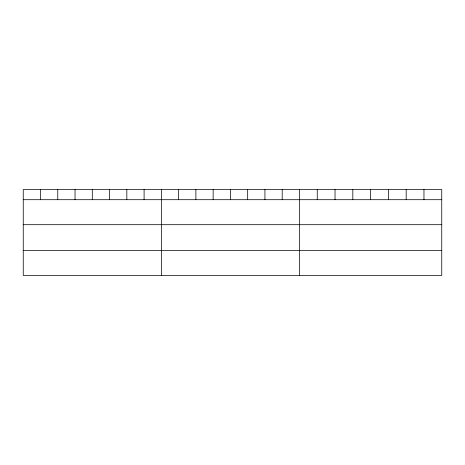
<?xml version="1.0" encoding="UTF-8"?>
<svg xmlns="http://www.w3.org/2000/svg" width="465" height="465" viewBox="0 0 465 465"><rect width="100%" height="100%" fill="white"/><g stroke="black" fill="none" stroke-linecap="round" stroke-linejoin="round"><path stroke-width="0.7" d="M441.75 199.7L441.75 275.425L23.25 275.425L23.25 189.575L441.75 189.575L441.75 199.7L23.25 199.7M23.25 224.694L441.75 224.694M23.25 250.437L441.75 250.437M423.964 189.575L423.964 199.7M406.178 189.575L406.178 199.7M388.391 189.575L388.391 199.7M370.605 189.575L370.605 199.7M352.819 189.575L352.819 199.7M335.033 189.575L335.033 199.7M317.246 189.575L317.246 199.7M299.46 189.575L299.46 275.425M282.197 189.575L282.197 199.7M264.934 189.575L264.934 199.7M247.671 189.575L247.671 199.7M230.407 189.575L230.407 199.7M213.144 189.575L213.144 199.7M195.881 189.575L195.881 199.7M178.618 189.575L178.618 199.7M161.355 189.575L161.355 275.425M144.092 189.575L144.092 199.7M126.829 189.575L126.829 199.7M109.566 189.575L109.566 199.7M92.303 189.575L92.303 199.7M75.039 189.575L75.039 199.7M57.776 189.575L57.776 199.7M40.513 189.575L40.513 199.7"/></g></svg>
